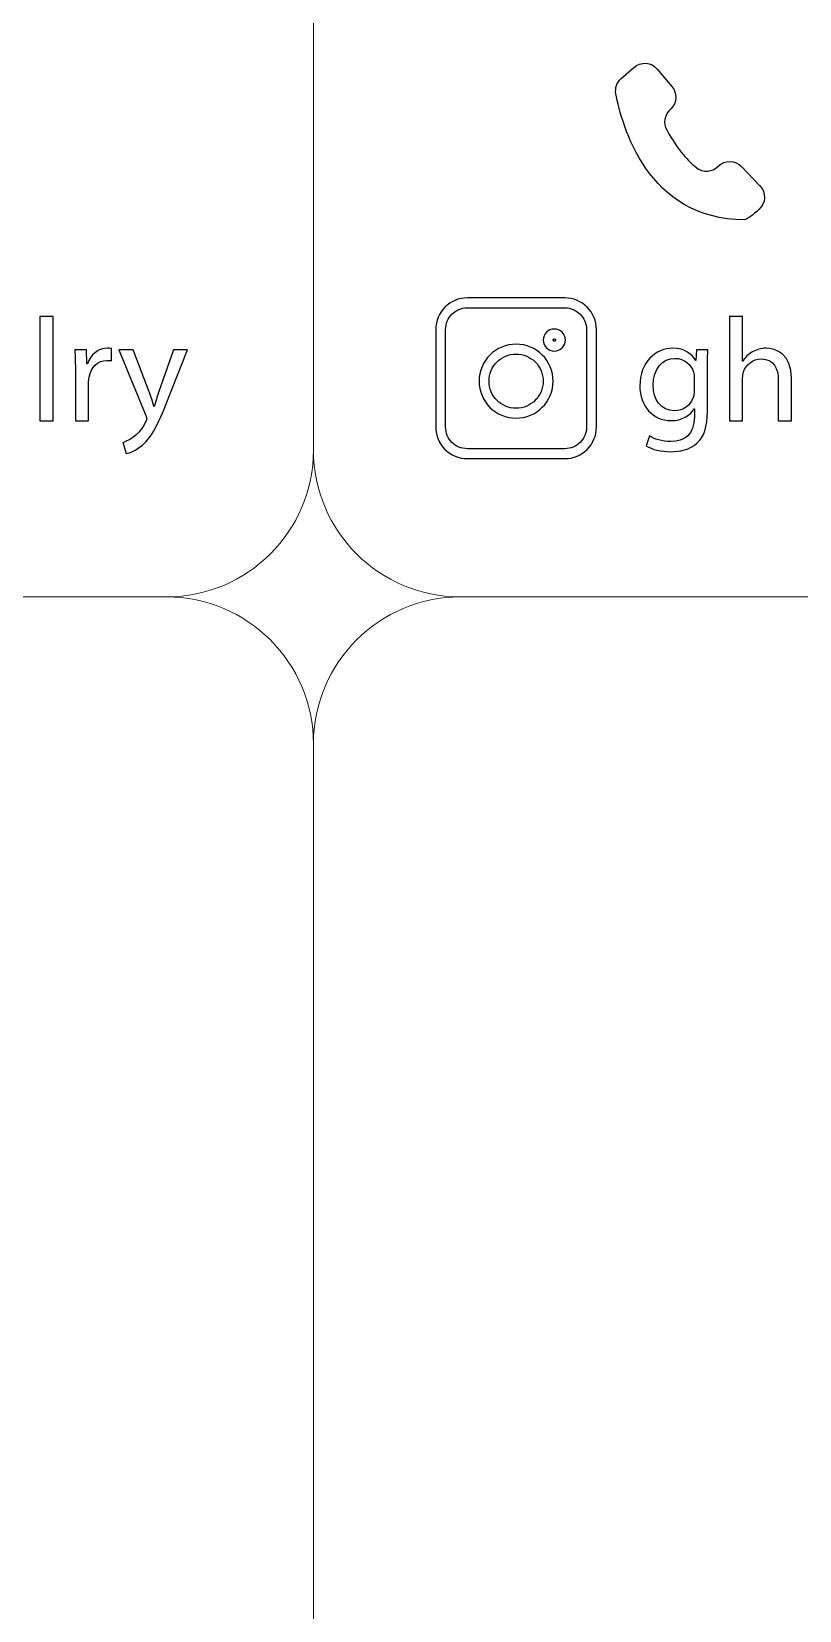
# Model space of a CAD drawing. Header units: millimetres. Extents: x -576 to 618, y 160 to 343.
# Drawn here: x 253.6 to 269.22, y 282.68 to 314.8 of the extents above; entities that cross this region are included whole.
import ezdxf

# ---------------------------------------------------------------- set-up
doc = ezdxf.new("R2010")
doc.units = ezdxf.units.MM
doc.header["$MEASUREMENT"] = 0
doc.layers.add('Layer 1', color=7, linetype='Continuous')

msp = doc.modelspace()

# ---------------------------------------------------------------- linework, layer by layer
at = {"layer": 'Layer 1', "color": 250, "lineweight": 18}
for points in [[(222.5217, 343.1001), (222.5217, 343.1001), (256.3517, 343.1001), (256.3517, 343.1001), (257.9957, 343.1001), (259.3367, 341.7591), (259.3367, 340.1151), (259.3367, 340.1151), (259.3367, 306.2851), (259.3367, 306.2851), (259.3367, 304.6411), (257.9957, 303.3001), (256.3517, 303.3001), (256.3517, 303.3001), (222.5217, 303.3001), (222.5217, 303.3001), (220.8777, 303.3001), (219.5367, 304.6411), (219.5367, 306.2851), (219.5367, 306.2851), (219.5367, 340.1151), (219.5367, 340.1151), (219.5367, 341.7591), (220.8777, 343.1001), (222.5217, 343.1001)], [(262.3217, 343.1001), (262.3217, 343.1001), (296.1517, 343.1001), (296.1517, 343.1001), (297.7957, 343.1001), (299.1367, 341.7591), (299.1367, 340.1151), (299.1367, 340.1151), (299.1367, 306.2851), (299.1367, 306.2851), (299.1367, 304.6411), (297.7957, 303.3001), (296.1517, 303.3001), (296.1517, 303.3001), (262.3217, 303.3001), (262.3217, 303.3001), (260.6777, 303.3001), (259.3367, 304.6411), (259.3367, 306.2851), (259.3367, 306.2851), (259.3367, 340.1151), (259.3367, 340.1151), (259.3367, 341.7591), (260.6777, 343.1001), (262.3217, 343.1001)], [(222.5217, 303.3001), (222.5217, 303.3001), (256.3517, 303.3001), (256.3517, 303.3001), (257.9957, 303.3001), (259.3367, 301.9591), (259.3367, 300.3151), (259.3367, 300.3151), (259.3367, 266.4851), (259.3367, 266.4851), (259.3367, 264.8411), (257.9957, 263.5001), (256.3517, 263.5001), (256.3517, 263.5001), (222.5217, 263.5001), (222.5217, 263.5001), (220.8777, 263.5001), (219.5367, 264.8411), (219.5367, 266.4851), (219.5367, 266.4851), (219.5367, 300.3151), (219.5367, 300.3151), (219.5367, 301.9591), (220.8777, 303.3001), (222.5217, 303.3001)], [(262.3217, 303.3001), (262.3217, 303.3001), (296.1517, 303.3001), (296.1517, 303.3001), (297.7957, 303.3001), (299.1367, 301.9591), (299.1367, 300.3151), (299.1367, 300.3151), (299.1367, 266.4851), (299.1367, 266.4851), (299.1367, 264.8411), (297.7957, 263.5001), (296.1517, 263.5001), (296.1517, 263.5001), (262.3217, 263.5001), (262.3217, 263.5001), (260.6777, 263.5001), (259.3367, 264.8411), (259.3367, 266.4851), (259.3367, 266.4851), (259.3367, 300.3151), (259.3367, 300.3151), (259.3367, 301.9591), (260.6777, 303.3001), (262.3217, 303.3001)]]:
    msp.add_open_spline(points, degree=3, knots=[0, 0, 0, 0, 0.125, 0.125, 0.125, 0.25, 0.25, 0.25, 0.375, 0.375, 0.375, 0.5, 0.5, 0.5, 0.625, 0.625, 0.625, 0.75, 0.75, 0.75, 0.875, 0.875, 0.875, 1, 1, 1, 1], dxfattribs=at)
at = {"layer": 'Layer 1', "color": 230}
for points, knots in [([(266.5781, 313.2016), (266.5781, 313.2016), (266.6074, 313.2304), (266.6074, 313.2304), (266.7313, 313.3527), (266.7407, 313.5498), (266.628, 313.6828), (266.628, 313.6828), (266.3285, 314.0381), (266.3285, 314.0381), (266.2077, 314.1811), (265.9934, 314.1967), (265.8533, 314.0734), (265.8533, 314.0734), (265.5956, 313.8463), (265.5956, 313.8463), (265.507, 313.7683), (265.4667, 313.65), (265.4886, 313.5337), (265.605, 312.909), (266.126, 310.972), (268.1057, 310.972), (268.1503, 310.972), (268.2779, 311.0753), (268.3984, 311.1824), (268.5394, 311.3084), (268.5488, 311.5253), (268.4187, 311.6619), (268.4187, 311.6619), (268.0455, 312.0541), (268.0455, 312.0541), (267.9166, 312.1898), (267.701, 312.1927), (267.5684, 312.06), (267.4502, 311.9417), (267.2639, 311.9284), (267.131, 312.0295), (266.9709, 312.1511), (266.7534, 312.3779), (266.521, 312.7998), (266.4486, 312.9312), (266.4714, 313.0966), (266.5781, 313.2016)], [0, 0, 0, 0, 0.0714286, 0.0714286, 0.0714286, 0.1428571, 0.1428571, 0.1428571, 0.2142857, 0.2142857, 0.2142857, 0.2857143, 0.2857143, 0.2857143, 0.3571429, 0.3571429, 0.3571429, 0.4285714, 0.4285714, 0.4285714, 0.5, 0.5, 0.5, 0.5714286, 0.5714286, 0.5714286, 0.6428571, 0.6428571, 0.6428571, 0.7142857, 0.7142857, 0.7142857, 0.7857143, 0.7857143, 0.7857143, 0.8571429, 0.8571429, 0.8571429, 0.9285714, 0.9285714, 0.9285714, 1, 1, 1, 1]), ([(264.4485, 306.1125), (264.4485, 306.1125), (262.4676, 306.1125), (262.4676, 306.1125), (262.2899, 306.1125), (262.1287, 306.1848), (262.0122, 306.3012), (261.8952, 306.4178), (261.823, 306.579), (261.823, 306.7569), (261.823, 306.7569), (261.823, 308.7382), (261.823, 308.7382), (261.823, 308.916), (261.8951, 309.077), (262.0117, 309.1937), (262.1288, 309.3107), (262.2899, 309.3829), (262.4676, 309.3829), (262.4676, 309.3829), (264.4485, 309.3829), (264.4485, 309.3829), (264.6263, 309.3829), (264.7874, 309.3107), (264.904, 309.1941), (265.021, 309.077), (265.0932, 308.916), (265.0932, 308.7382), (265.0932, 308.7382), (265.0932, 306.7569), (265.0932, 306.7569), (265.0932, 306.579), (265.0209, 306.4178), (264.9044, 306.3012), (264.7874, 306.1848), (264.6263, 306.1125), (264.4485, 306.1125)], [0, 0, 0, 0, 0.0833333, 0.0833333, 0.0833333, 0.1666667, 0.1666667, 0.1666667, 0.25, 0.25, 0.25, 0.3333333, 0.3333333, 0.3333333, 0.4166667, 0.4166667, 0.4166667, 0.5, 0.5, 0.5, 0.5833333, 0.5833333, 0.5833333, 0.6666667, 0.6666667, 0.6666667, 0.75, 0.75, 0.75, 0.8333333, 0.8333333, 0.8333333, 0.9166667, 0.9166667, 0.9166667, 1, 1, 1, 1]), ([(253.771, 309.0022), (253.771, 309.0022), (254.0406, 309.0022), (254.0406, 309.0022), (254.0406, 309.0022), (254.0406, 306.8793), (254.0406, 306.8793), (254.0406, 306.8793), (253.771, 306.8793), (253.771, 306.8793), (253.771, 306.8793), (253.771, 309.0022), (253.771, 309.0022)], [0, 0, 0, 0, 0.25, 0.25, 0.25, 0.5, 0.5, 0.5, 0.75, 0.75, 0.75, 1, 1, 1, 1]), ([(262.4676, 306.3142), (262.4676, 306.3142), (264.4485, 306.3142), (264.4485, 306.3142), (264.5711, 306.3142), (264.682, 306.3637), (264.762, 306.4436), (264.8419, 306.5239), (264.8915, 306.6346), (264.8915, 306.7569), (264.8915, 306.7569), (264.8915, 308.7382), (264.8915, 308.7382), (264.8915, 308.8608), (264.842, 308.9717), (264.7621, 309.0517), (264.682, 309.1317), (264.5711, 309.1812), (264.4485, 309.1812), (264.4485, 309.1812), (262.4676, 309.1812), (262.4676, 309.1812), (262.345, 309.1812), (262.2341, 309.1317), (262.1541, 309.0517), (262.0741, 308.9717), (262.0246, 308.8608), (262.0246, 308.7382), (262.0246, 308.7382), (262.0246, 306.7569), (262.0246, 306.7569), (262.0246, 306.6346), (262.0742, 306.5239), (262.1544, 306.4438), (262.2341, 306.3637), (262.345, 306.3142), (262.4676, 306.3142)], [0, 0, 0, 0, 0.0833333, 0.0833333, 0.0833333, 0.1666667, 0.1666667, 0.1666667, 0.25, 0.25, 0.25, 0.3333333, 0.3333333, 0.3333333, 0.4166667, 0.4166667, 0.4166667, 0.5, 0.5, 0.5, 0.5833333, 0.5833333, 0.5833333, 0.6666667, 0.6666667, 0.6666667, 0.75, 0.75, 0.75, 0.8333333, 0.8333333, 0.8333333, 0.9166667, 0.9166667, 0.9166667, 1, 1, 1, 1]), ([(267.7963, 309.0023), (267.7963, 309.0023), (268.0662, 309.0023), (268.0662, 309.0023), (268.0662, 309.0023), (268.0662, 308.099), (268.0662, 308.099), (268.0662, 308.099), (268.0721, 308.099), (268.0721, 308.099), (268.1152, 308.1742), (268.1826, 308.2401), (268.2653, 308.2847), (268.3451, 308.3296), (268.44, 308.3592), (268.5414, 308.3592), (268.7407, 308.3592), (269.0597, 308.2401), (269.0597, 307.7405), (269.0597, 307.7405), (269.0597, 306.8794), (269.0597, 306.8794), (269.0597, 306.8794), (268.7897, 306.8794), (268.7897, 306.8794), (268.7897, 306.8794), (268.7897, 307.7106), (268.7897, 307.7106), (268.7897, 307.9436), (268.7008, 308.1411), (268.4462, 308.1411), (268.2715, 308.1411), (268.1336, 308.0214), (268.0846, 307.8778), (268.0694, 307.8423), (268.0662, 307.8032), (268.0662, 307.7524), (268.0662, 307.7524), (268.0662, 306.8794), (268.0662, 306.8794), (268.0662, 306.8794), (267.7963, 306.8794), (267.7963, 306.8794), (267.7963, 306.8794), (267.7963, 309.0023), (267.7963, 309.0023)], [0, 0, 0, 0, 0.0666667, 0.0666667, 0.0666667, 0.1333333, 0.1333333, 0.1333333, 0.2, 0.2, 0.2, 0.2666667, 0.2666667, 0.2666667, 0.3333333, 0.3333333, 0.3333333, 0.4, 0.4, 0.4, 0.4666667, 0.4666667, 0.4666667, 0.5333333, 0.5333333, 0.5333333, 0.6, 0.6, 0.6, 0.6666667, 0.6666667, 0.6666667, 0.7333333, 0.7333333, 0.7333333, 0.8, 0.8, 0.8, 0.8666667, 0.8666667, 0.8666667, 0.9333333, 0.9333333, 0.9333333, 1, 1, 1, 1]), ([(264.4599, 308.5245), (264.4599, 308.4624), (264.4347, 308.4061), (264.394, 308.3654), (264.3534, 308.3247), (264.297, 308.2995), (264.2349, 308.2995), (264.1728, 308.2995), (264.1165, 308.3247), (264.0758, 308.3654), (264.0351, 308.4061), (264.0099, 308.4624), (264.0099, 308.5245), (264.0099, 308.5866), (264.0351, 308.6429), (264.0758, 308.6836), (264.1165, 308.7243), (264.1728, 308.7495), (264.2349, 308.7495), (264.297, 308.7495), (264.3534, 308.7243), (264.394, 308.6836), (264.4347, 308.6429), (264.4599, 308.5866), (264.4599, 308.5245)], [0, 0, 0, 0, 0.125, 0.125, 0.125, 0.25, 0.25, 0.25, 0.375, 0.375, 0.375, 0.5, 0.5, 0.5, 0.625, 0.625, 0.625, 0.75, 0.75, 0.75, 0.875, 0.875, 0.875, 1, 1, 1, 1]), ([(254.4948, 307.8752), (254.4948, 308.0456), (254.4914, 308.1922), (254.4823, 308.3264), (254.4823, 308.3264), (254.7186, 308.3264), (254.7186, 308.3264), (254.7186, 308.3264), (254.7276, 308.0425), (254.7276, 308.0425), (254.7276, 308.0425), (254.7401, 308.0425), (254.7401, 308.0425), (254.8075, 308.2368), (254.9697, 308.3595), (255.151, 308.3595), (255.1816, 308.3595), (255.2031, 308.3563), (255.2277, 308.3504), (255.2277, 308.3504), (255.2277, 308.1024), (255.2277, 308.1024), (255.2, 308.1083), (255.1722, 308.1114), (255.1357, 308.1114), (254.9453, 308.1114), (254.8106, 307.971), (254.7738, 307.7735), (254.7675, 307.7376), (254.7613, 307.6958), (254.7613, 307.6509), (254.7613, 307.6509), (254.7613, 306.8796), (254.7613, 306.8796), (254.7613, 306.8796), (254.4948, 306.8796), (254.4948, 306.8796), (254.4948, 306.8796), (254.4948, 307.8752), (254.4948, 307.8752)], [0, 0, 0, 0, 0.0769231, 0.0769231, 0.0769231, 0.1538462, 0.1538462, 0.1538462, 0.2307692, 0.2307692, 0.2307692, 0.3076923, 0.3076923, 0.3076923, 0.3846154, 0.3846154, 0.3846154, 0.4615385, 0.4615385, 0.4615385, 0.5384615, 0.5384615, 0.5384615, 0.6153846, 0.6153846, 0.6153846, 0.6923077, 0.6923077, 0.6923077, 0.7692308, 0.7692308, 0.7692308, 0.8461538, 0.8461538, 0.8461538, 0.9230769, 0.9230769, 0.9230769, 1, 1, 1, 1]), ([(264.2115, 307.6887), (264.2115, 307.4814), (264.1271, 307.2932), (263.9907, 307.1569), (263.8548, 307.0204), (263.6666, 306.9361), (263.4588, 306.9361), (263.2511, 306.9361), (263.0628, 307.0205), (262.9267, 307.1565), (262.7905, 307.2927), (262.7063, 307.481), (262.7063, 307.6887), (262.7063, 307.8963), (262.7906, 308.0844), (262.9267, 308.2207), (263.0629, 308.3574), (263.2511, 308.4416), (263.4588, 308.4416), (263.6663, 308.4416), (263.8546, 308.3572), (263.991, 308.2207), (264.1272, 308.0844), (264.2115, 307.8963), (264.2115, 307.6887)], [0, 0, 0, 0, 0.125, 0.125, 0.125, 0.25, 0.25, 0.25, 0.375, 0.375, 0.375, 0.5, 0.5, 0.5, 0.625, 0.625, 0.625, 0.75, 0.75, 0.75, 0.875, 0.875, 0.875, 1, 1, 1, 1]), ([(264.2515, 308.508), (264.2556, 308.5121), (264.2583, 308.5181), (264.2583, 308.5245), (264.2583, 308.531), (264.2556, 308.5369), (264.2515, 308.5411), (264.2473, 308.5452), (264.2414, 308.5479), (264.2349, 308.5479), (264.2285, 308.5479), (264.2225, 308.5452), (264.2184, 308.5411), (264.2142, 308.5369), (264.2116, 308.531), (264.2116, 308.5245), (264.2116, 308.5181), (264.2142, 308.5121), (264.2184, 308.508), (264.2225, 308.5038), (264.2285, 308.5012), (264.2349, 308.5012), (264.2414, 308.5012), (264.2473, 308.5038), (264.2515, 308.508)], [0, 0, 0, 0, 0.125, 0.125, 0.125, 0.25, 0.25, 0.25, 0.375, 0.375, 0.375, 0.5, 0.5, 0.5, 0.625, 0.625, 0.625, 0.75, 0.75, 0.75, 0.875, 0.875, 0.875, 1, 1, 1, 1]), ([(267.3606, 308.3265), (267.3546, 308.2219), (267.3484, 308.1052), (267.3484, 307.9289), (267.3484, 307.9289), (267.3484, 307.0887), (267.3484, 307.0887), (267.3484, 306.757), (267.281, 306.5533), (267.1369, 306.4278), (266.9927, 306.2965), (266.7843, 306.2544), (266.5971, 306.2544), (266.4192, 306.2544), (266.2232, 306.2965), (266.1035, 306.3742), (266.1035, 306.3742), (266.1712, 306.5745), (266.1712, 306.5745), (266.2692, 306.5146), (266.4223, 306.4609), (266.6065, 306.4609), (266.8822, 306.4609), (267.0848, 306.6013), (267.0848, 306.9664), (267.0848, 306.9664), (267.0848, 307.1274), (267.0848, 307.1274), (267.0848, 307.1274), (267.0785, 307.1274), (267.0785, 307.1274), (266.9958, 306.9932), (266.8364, 306.8855), (266.6065, 306.8855), (266.2383, 306.8855), (265.9749, 307.1904), (265.9749, 307.5911), (265.9749, 308.0815), (266.3028, 308.3595), (266.6433, 308.3595), (266.9006, 308.3595), (267.0417, 308.2279), (267.1063, 308.1084), (267.1063, 308.1084), (267.1122, 308.1084), (267.1122, 308.1084), (267.1122, 308.1084), (267.1247, 308.3265), (267.1247, 308.3265), (267.1247, 308.3265), (267.3606, 308.3265), (267.3606, 308.3265)], [0, 0, 0, 0, 0.0588235, 0.0588235, 0.0588235, 0.1176471, 0.1176471, 0.1176471, 0.1764706, 0.1764706, 0.1764706, 0.2352941, 0.2352941, 0.2352941, 0.2941176, 0.2941176, 0.2941176, 0.3529412, 0.3529412, 0.3529412, 0.4117647, 0.4117647, 0.4117647, 0.4705882, 0.4705882, 0.4705882, 0.5294118, 0.5294118, 0.5294118, 0.5882353, 0.5882353, 0.5882353, 0.6470588, 0.6470588, 0.6470588, 0.7058824, 0.7058824, 0.7058824, 0.7647059, 0.7647059, 0.7647059, 0.8235294, 0.8235294, 0.8235294, 0.8823529, 0.8823529, 0.8823529, 0.9411765, 0.9411765, 0.9411765, 1, 1, 1, 1]), ([(255.6722, 308.3265), (255.6722, 308.3265), (255.9969, 307.4716), (255.9969, 307.4716), (256.0306, 307.3758), (256.0678, 307.2622), (256.0921, 307.1755), (256.0921, 307.1755), (256.098, 307.1755), (256.098, 307.1755), (256.1258, 307.2622), (256.1564, 307.3726), (256.1932, 307.4775), (256.1932, 307.4775), (256.4875, 308.3265), (256.4875, 308.3265), (256.4875, 308.3265), (256.7726, 308.3265), (256.7726, 308.3265), (256.7726, 308.3265), (256.368, 307.295), (256.368, 307.295), (256.1748, 306.7989), (256.0429, 306.5446), (255.8591, 306.3892), (255.7274, 306.2756), (255.5954, 306.2307), (255.528, 306.2185), (255.528, 306.2185), (255.4604, 306.4401), (255.4604, 306.4401), (255.528, 306.4609), (255.6166, 306.5028), (255.6965, 306.5683), (255.7702, 306.6253), (255.8619, 306.7271), (255.9236, 306.8616), (255.9358, 306.8884), (255.9449, 306.9093), (255.9449, 306.9243), (255.9449, 306.9392), (255.9387, 306.9602), (255.9265, 306.9933), (255.9265, 306.9933), (255.3779, 308.3265), (255.3779, 308.3265), (255.3779, 308.3265), (255.6722, 308.3265), (255.6722, 308.3265)], [0, 0, 0, 0, 0.0625, 0.0625, 0.0625, 0.125, 0.125, 0.125, 0.1875, 0.1875, 0.1875, 0.25, 0.25, 0.25, 0.3125, 0.3125, 0.3125, 0.375, 0.375, 0.375, 0.4375, 0.4375, 0.4375, 0.5, 0.5, 0.5, 0.5625, 0.5625, 0.5625, 0.625, 0.625, 0.625, 0.6875, 0.6875, 0.6875, 0.75, 0.75, 0.75, 0.8125, 0.8125, 0.8125, 0.875, 0.875, 0.875, 0.9375, 0.9375, 0.9375, 1, 1, 1, 1]), ([(263.8487, 307.2992), (263.9483, 307.3985), (264.0098, 307.5364), (264.0098, 307.6887), (264.0098, 307.8412), (263.9481, 307.9793), (263.8484, 308.079), (263.7491, 308.1784), (263.6112, 308.24), (263.4588, 308.24), (263.3067, 308.24), (263.1689, 308.1783), (263.0692, 308.0786), (262.9696, 307.9792), (262.9079, 307.8412), (262.9079, 307.6887), (262.9079, 307.5367), (262.9696, 307.3988), (263.0693, 307.2991), (263.1689, 307.1995), (263.3067, 307.1378), (263.4588, 307.1378), (263.611, 307.1378), (263.7488, 307.1995), (263.8487, 307.2992)], [0, 0, 0, 0, 0.125, 0.125, 0.125, 0.25, 0.25, 0.25, 0.375, 0.375, 0.375, 0.5, 0.5, 0.5, 0.625, 0.625, 0.625, 0.75, 0.75, 0.75, 0.875, 0.875, 0.875, 1, 1, 1, 1]), ([(267.0816, 307.7555), (267.0816, 307.8004), (267.0785, 307.8394), (267.0664, 307.8752), (267.017, 308.0275), (266.8853, 308.153), (266.6891, 308.153), (266.4317, 308.153), (266.2477, 307.9408), (266.2477, 307.606), (266.2477, 307.3218), (266.3949, 307.0859), (266.686, 307.0859), (266.8516, 307.0859), (267.0021, 307.1876), (267.0601, 307.3548), (267.0754, 307.3995), (267.0816, 307.4504), (267.0816, 307.4953), (267.0816, 307.4953), (267.0816, 307.7555), (267.0816, 307.7555)], [0, 0, 0, 0, 0.1428571, 0.1428571, 0.1428571, 0.2857143, 0.2857143, 0.2857143, 0.4285714, 0.4285714, 0.4285714, 0.5714286, 0.5714286, 0.5714286, 0.7142857, 0.7142857, 0.7142857, 0.8571429, 0.8571429, 0.8571429, 1, 1, 1, 1])]:
    msp.add_open_spline(points, degree=3, knots=knots, dxfattribs=at)

doc.saveas('drawing.dxf')
